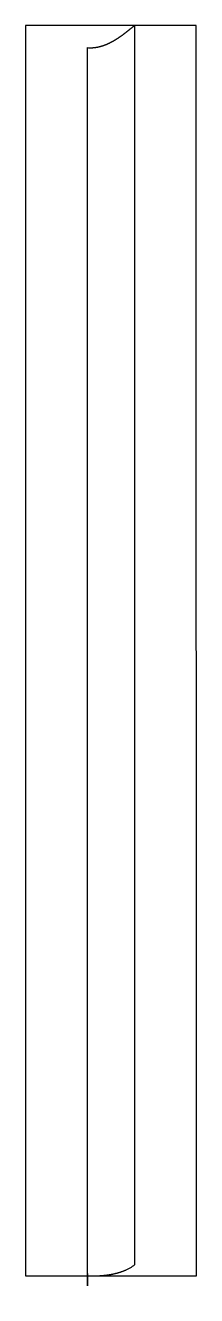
# Model space of a CAD drawing. Extents: x -35.6 to -24.6, y -83.4 to -1.7.
import ezdxf

# ---------------------------------------------------------------- set-up
doc = ezdxf.new("R2010")
doc.units = 0
doc.header["$LTSCALE"] = 12
doc.header["$MEASUREMENT"] = 0
doc.layers.add('COVER', color=3, linetype='CONTINUOUS')
doc.layers.add('MARKING', color=11, linetype='CONTINUOUS')

msp = doc.modelspace()

# ---------------------------------------------------------------- linework, layer by layer
at = {"layer": 'COVER'}
for p, q in [((-31.596, -1.699), (-35.596, -1.699)), ((-35.596, -1.699), (-35.596, -82.11)), ((-24.616, -1.699), (-31.596, -1.699)), ((-24.593, -82.11), (-24.616, -1.699)), ((-35.596, -82.11), (-24.593, -82.11))]:
    msp.add_line(p, q, dxfattribs=at)
at = {"layer": 'MARKING'}
for points, degree, knots in [([(-31.596, -3.13), (-31.566, -3.132), (-31.523, -3.134), (-31.466, -3.136), (-31.427, -3.136), (-31.388, -3.136), (-31.35, -3.135), (-31.311, -3.134), (-31.273, -3.132), (-31.235, -3.129), (-31.196, -3.126), (-31.158, -3.122), (-31.119, -3.118), (-31.081, -3.112), (-31.042, -3.107), (-31.004, -3.1), (-30.965, -3.093), (-30.927, -3.086), (-30.888, -3.077), (-30.85, -3.069), (-30.811, -3.059), (-30.773, -3.049), (-30.734, -3.038), (-30.696, -3.027), (-30.657, -3.015), (-30.619, -3.003), (-30.581, -2.99), (-30.542, -2.977), (-30.504, -2.962), (-30.465, -2.948), (-30.427, -2.933), (-30.388, -2.917), (-30.35, -2.9), (-30.311, -2.884), (-30.273, -2.866), (-30.235, -2.849), (-30.199, -2.832), (-30.166, -2.815), (-30.134, -2.799), (-30.104, -2.784), (-30.073, -2.767), (-30.042, -2.751), (-30.011, -2.734), (-29.981, -2.717), (-29.95, -2.7), (-29.919, -2.682), (-29.888, -2.664), (-29.858, -2.646), (-29.827, -2.628), (-29.796, -2.609), (-29.765, -2.59), (-29.735, -2.571), (-29.704, -2.551), (-29.673, -2.531), (-29.642, -2.511), (-29.612, -2.491), (-29.581, -2.47), (-29.55, -2.449), (-29.519, -2.428), (-29.488, -2.407), (-29.458, -2.385), (-29.427, -2.364), (-29.396, -2.342), (-29.365, -2.32), (-29.335, -2.297), (-29.304, -2.275), (-29.273, -2.252), (-29.242, -2.229), (-29.212, -2.206), (-29.181, -2.182), (-29.15, -2.159), (-29.119, -2.135), (-29.089, -2.111), (-29.058, -2.087), (-29.027, -2.063), (-28.996, -2.039), (-28.966, -2.014), (-28.935, -1.99), (-28.904, -1.965), (-28.873, -1.94), (-28.843, -1.915), (-28.812, -1.89), (-28.781, -1.865), (-28.75, -1.839), (-28.72, -1.814), (-28.689, -1.789), (-28.643, -1.75), (-28.607, -1.72), (-28.581, -1.699)], 3, [0, 0, 0, 0, 0.026225, 0.03821, 0.049442, 0.060672, 0.071905, 0.083142, 0.094388, 0.105645, 0.116916, 0.128204, 0.139512, 0.150841, 0.162197, 0.17358, 0.184995, 0.196442, 0.207924, 0.219446, 0.231008, 0.242609, 0.254259, 0.265954, 0.277701, 0.289497, 0.301343, 0.313247, 0.325206, 0.337218, 0.349294, 0.361427, 0.373625, 0.385883, 0.398202, 0.410589, 0.422201, 0.433038, 0.443087, 0.453178, 0.463312, 0.473488, 0.483707, 0.493969, 0.504274, 0.514621, 0.525012, 0.535445, 0.545921, 0.556439, 0.566999, 0.577601, 0.588245, 0.59893, 0.609655, 0.620422, 0.631228, 0.642075, 0.65296, 0.663884, 0.674846, 0.685845, 0.696882, 0.707954, 0.719062, 0.730206, 0.741383, 0.752593, 0.763836, 0.775111, 0.786417, 0.797754, 0.809119, 0.820513, 0.831934, 0.843382, 0.854855, 0.866353, 0.877875, 0.88942, 0.900986, 0.912572, 0.924179, 0.935804, 0.947447, 0.959111, 0.970789, 1, 1, 1, 1]), ([(-31.596, -82.11), (-31.596, -82.11), (-31.596, -3.13)], 1, [-2.005701, -2.005701, 0, 78.980278, 78.980278]), ([(-28.581, -81.399), (-28.627, -81.437), (-28.699, -81.492), (-28.801, -81.559), (-28.88, -81.607), (-28.963, -81.653), (-29.048, -81.696), (-29.131, -81.735), (-29.205, -81.767), (-29.266, -81.792), (-29.317, -81.812), (-29.364, -81.83), (-29.411, -81.847), (-29.459, -81.863), (-29.507, -81.879), (-29.556, -81.894), (-29.605, -81.909), (-29.654, -81.923), (-29.704, -81.937), (-29.754, -81.95), (-29.804, -81.963), (-29.854, -81.975), (-29.905, -81.986), (-29.956, -81.997), (-30.007, -82.008), (-30.058, -82.018), (-30.11, -82.028), (-30.161, -82.037), (-30.213, -82.046), (-30.264, -82.054), (-30.316, -82.062), (-30.368, -82.069), (-30.42, -82.076), (-30.471, -82.082), (-30.523, -82.088), (-30.574, -82.093), (-30.626, -82.098), (-30.677, -82.103), (-30.728, -82.107), (-30.785, -82.111), (-30.852, -82.115), (-30.936, -82.119), (-31.03, -82.123), (-31.128, -82.125), (-31.225, -82.125), (-31.32, -82.123), (-31.444, -82.12), (-31.536, -82.114), (-31.596, -82.11)], 3, [0, 0, 0, 0, 0.056859, 0.085843, 0.115237, 0.145034, 0.175229, 0.205819, 0.231558, 0.252343, 0.26807, 0.28388, 0.299768, 0.315732, 0.331767, 0.347869, 0.364035, 0.380261, 0.396541, 0.412871, 0.429245, 0.445658, 0.462104, 0.478579, 0.495078, 0.511595, 0.528125, 0.544663, 0.561201, 0.577735, 0.594258, 0.610765, 0.627249, 0.643705, 0.660127, 0.676508, 0.692843, 0.709125, 0.725348, 0.741505, 0.762894, 0.789408, 0.820938, 0.852055, 0.88272, 0.912882, 0.942483, 1, 1, 1, 1])]:
    msp.add_open_spline(points, degree=degree, knots=knots, dxfattribs=at)
msp.add_open_spline([(-28.581, -1.699), (-28.581, -81.399)], degree=1, dxfattribs=at)

doc.saveas('drawing.dxf')
